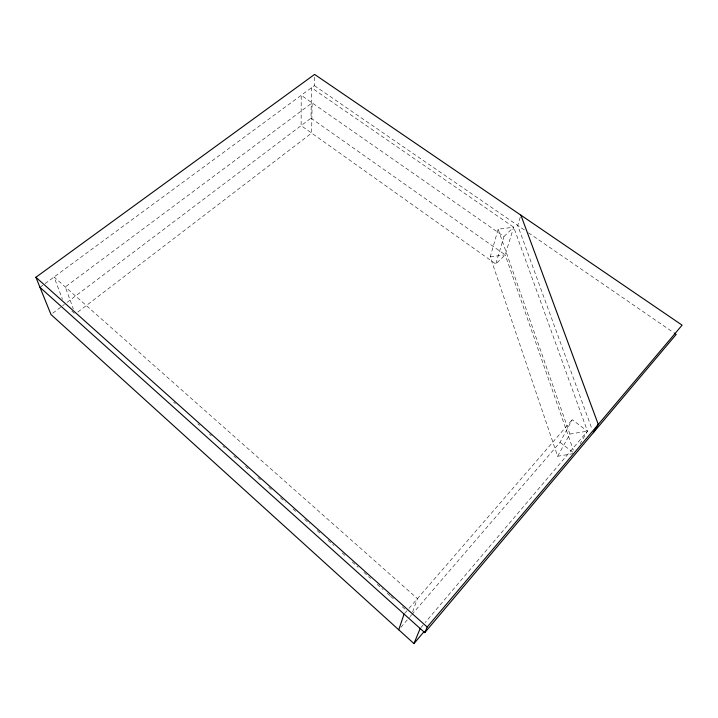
<?xml version="1.0" encoding="UTF-8"?>
<svg xmlns="http://www.w3.org/2000/svg" width="718" height="718" viewBox="0 0 718 718"><rect width="100%" height="100%" fill="white"/><g stroke="black" fill="none" stroke-linecap="round" stroke-linejoin="round"><path stroke-width="0.54" stroke-dasharray="3.59 2.69" d="M67.07 302.377L311.002 118.156L311.468 87.749L513.711 227.193L587.459 431.168L580.099 443.751M39.984 287.362L314.376 85.613L314.592 74.412M573.404 453.596L557.644 456.262L490.223 256.856L498.148 229.213L513.702 227.193L505.185 254.845L495.788 263.991L301.111 125.623L301.21 95.288L503.982 236.5L495.788 263.991M520.254 217.222L517.696 225.407L591.785 428.493M412.608 611.907L417.445 598.624L54.065 277.004L62.475 299.325M411.881 614.527L559.995 442.351L572.237 419.716L587.45 431.177L425.209 622.506M557.644 456.262L569.886 434.076L498.148 229.213M420.865 627.631L424.491 623.368M400.877 627.326L409.368 617.444M410.077 616.618L411.495 614.976M404.781 613.262L408.3 609.187M409 608.379L572.237 419.716M503.982 236.5L513.711 227.193M77.858 312.034L311.621 133.09L312.124 102.889L65.293 286.94L73.29 308.857M52.773 313.174L61.712 306.424M62.601 305.751L64.387 304.405M569.886 434.076L587.459 431.168M490.223 256.856L505.185 254.845L573.35 450.249M314.376 85.613L524.822 230.307M528.52 232.847L673.43 332.488M311.002 118.156L505.194 254.854M559.995 442.351L572.749 452.125M71.872 311.091L74.367 313.326M173.693 402.206L175.363 403.695M197.89 423.853L199.559 425.343M209.575 434.309L211.245 435.799M222.921 446.255L224.59 447.745M233.772 455.957L236.276 458.201M245.448 466.413L248.787 469.392M257.968 477.605L260.472 479.848M268.819 487.316L271.314 489.55M280.496 497.762L285.504 502.241M293.016 508.963L296.354 511.952M304.692 519.419L309.7 523.898M317.212 530.611L320.551 533.6M328.054 540.322L333.897 545.545M342.244 553.013L345.582 556.001M352.251 561.97L358.094 567.193M363.936 572.425L370.614 578.394M377.282 584.362L383.125 589.595M387.298 593.328L389.802 595.563M390.637 596.308L394.81 600.042M402.322 606.764L404.817 609.008"/><path stroke-width="1.08" d="M398.75 629.794L404.072 614.07M39.984 287.362L424.778 632.648L427.192 627.038L682.1 325.155L314.592 74.412L35.9 277.274L50.987 314.529L413.963 643.588L420.147 628.492M593.328 432.703L598.274 424.437L520.9 215.167M413.963 643.588L424.087 631.598M424.778 632.648L676.203 334.391L674.355 333.125M35.9 277.274L427.192 627.038"/></g></svg>
